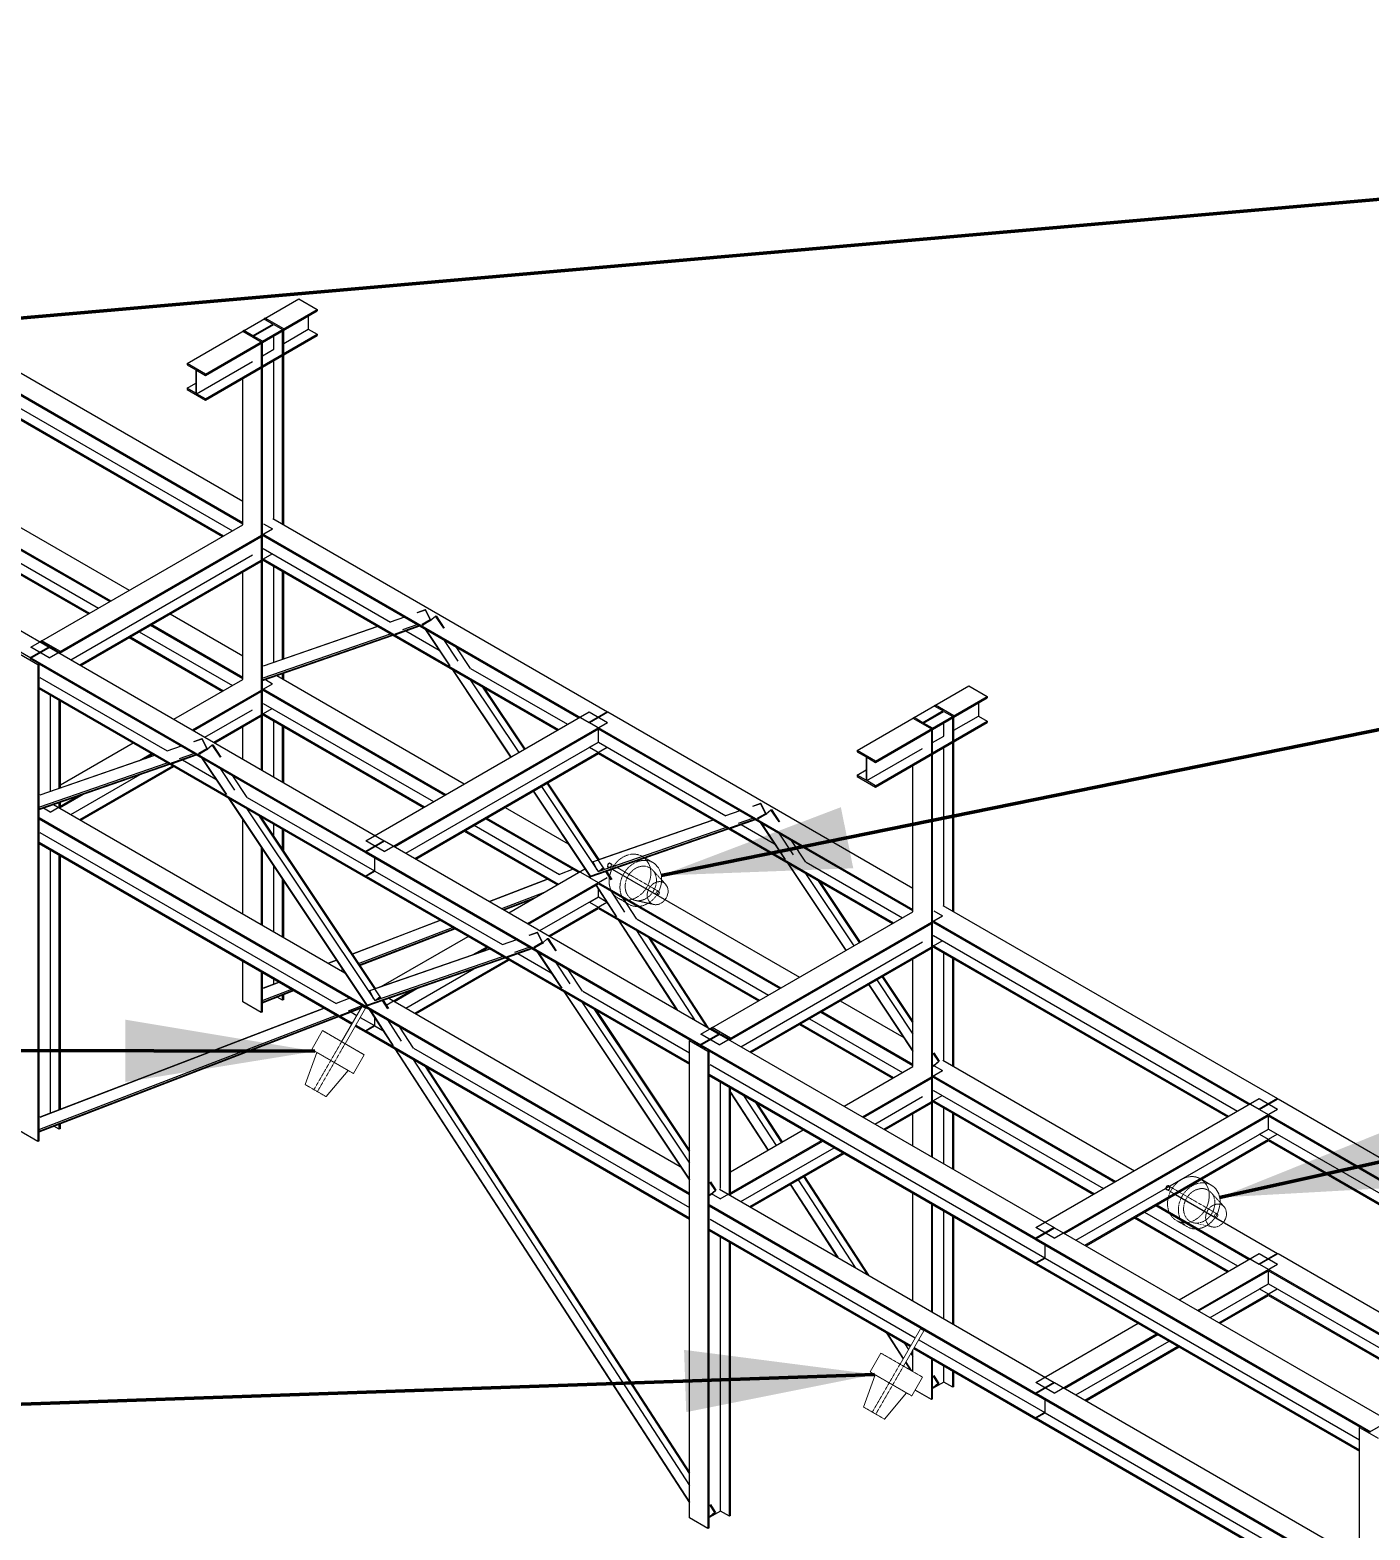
# Model space of a CAD drawing. Header units: inches. Extents: x 19 to 689223, y 34 to 210034.
# Drawn here: x 554672 to 575883, y 122651 to 146390 of the extents above; entities that cross this region are included whole.
import ezdxf

# ---------------------------------------------------------------- set-up
doc = ezdxf.new("R2010")
doc.units = ezdxf.units.IN
doc.header["$MEASUREMENT"] = 0
doc.linetypes.add('LIGHTINGLAYOUTPROGRESSUNIT-EMBED 2_DWG$0$HIDDEN2', pattern=[0.1875, 0.125, -0.0625])
doc.layers.add('_Auto', color=7, linetype='Continuous')
doc.layers.add('LIGHTINGLAYOUTPROGRESSUNIT-EMBED 2_DWG$0$DwgTemplate', color=7, linetype='Continuous')
doc.layers.add('Pipe Rack Lighting', color=1, linetype='Continuous', lineweight=5)
doc.styles.get("Standard").update_dxf_attribs({"font": 'arial.ttf'})
doc.dimstyles.new('ANSI_L', dxfattribs={"dimtxt": 0.18, "dimasz": 0.18, "dimexe": 0.18, "dimexo": 0.0625, "dimgap": 0.09, "dimtad": 0, "dimtih": 1, "dimtoh": 1, "dimdec": 4, "dimzin": 0, "dimdsep": 46, "dimtxsty": 'Standard', "dimcen": 0.09, "dimadec": 0, "dimazin": 0, "dimtfac": 1, "dimtdec": 4, "dimtofl": 0, "dimtmove": 0, "dimatfit": 3, "dimfxl": 1, "dimtolj": 1, "dimtzin": 0, "dimarcsym": 0})

msp = doc.modelspace()

# ---------------------------------------------------------------- linework, layer by layer
at = {"layer": 'LIGHTINGLAYOUTPROGRESSUNIT-EMBED 2_DWG$0$DwgTemplate', "color": 9, "linetype": 'Continuous'}
for p, q in [((557158.3905, 141112.2941), (558926.1575, 142132.9148)), ((557450.2488, 140943.7896), (559218.0158, 141964.4103)), ((558926.1575, 142132.9148), (559218.0158, 141964.4103)), ((559218.0158, 141964.4103), (559218.0158, 141943.6713)), ((557450.2488, 140923.0506), (559218.0158, 141943.6713)), ((558519.5525, 141736.0082), (558199.4064, 141551.1717)), ((558210.4072, 141544.8204), (558530.5533, 141729.6568)), ((558397.0842, 141827.4542), (558379.1237, 141817.0847)), ((558379.1237, 141817.0847), (558519.5525, 141736.0082)), ((558688.9426, 141658.9498), (558397.0842, 141827.4542)), ((558530.5533, 141729.6568), (558670.9821, 141648.5802)), ((559077.587, 141862.5947), (559077.587, 141655.075)), ((552921.2502, 141552.9864), (558041.0171, 138597.0876)), ((553213.1085, 141721.4908), (558041.0171, 138934.0965)), ((557450.2488, 140553.3777), (559218.0158, 141573.9984)), ((557450.2488, 140532.6387), (559218.0158, 141553.2594)), ((558058.9776, 141632.2483), (558041.0171, 141621.8788)), ((558041.0171, 141621.8788), (558332.8754, 141453.3743)), ((558199.4064, 141551.1717), (558058.9776, 141632.2483)), ((558350.8359, 141463.7438), (558210.4072, 141544.8204)), ((558530.5533, 141339.2449), (558530.5533, 141546.7647)), ((558670.9821, 141648.5802), (558688.9426, 141658.9498)), ((558670.9821, 138570.3861), (558670.9821, 141648.5802)), ((558688.9426, 138560.0166), (558688.9426, 141658.9498)), ((558688.9426, 141430.691), (559077.587, 141655.075)), ((559077.587, 141655.075), (559218.0158, 141573.9984)), ((559218.0158, 141573.9984), (559218.0158, 141553.2594)), ((553061.679, 141451.1708), (558041.0171, 138576.3486)), ((558332.8754, 141453.3743), (558350.8359, 141463.7438)), ((558332.8754, 141453.3743), (558332.8754, 134683.1092)), ((558350.8359, 134672.7396), (558350.8359, 141463.7438)), ((558350.8359, 141235.485), (558530.5533, 141339.2449)), ((552921.2502, 141162.5744), (557735.0149, 138383.3461)), ((553061.679, 141243.651), (557875.4436, 138464.4227)), ((553061.679, 141060.7588), (557717.0544, 138372.9766)), ((557450.2488, 140943.7896), (557158.3905, 141112.2941)), ((557158.3905, 141112.2941), (557158.3905, 141091.5551)), ((557158.3905, 141091.5551), (557298.8193, 141010.4785)), ((557309.8201, 140634.4542), (558192.4467, 141144.0389)), ((558530.5533, 138651.4627), (558530.5533, 141156.3527)), ((557158.3905, 140721.8821), (557298.8193, 140802.9587)), ((557298.8193, 141010.4785), (557298.8193, 140640.8056)), ((557309.8201, 141004.1272), (557450.2488, 140923.0506)), ((557309.8201, 140634.4542), (557309.8201, 141004.1272)), ((557450.2488, 140923.0506), (557450.2488, 140943.7896)), ((558041.0171, 138560.0166), (558041.0171, 140873.7189)), ((557158.3905, 140721.8821), (557158.3905, 140701.1431)), ((557298.8193, 140640.8056), (557158.3905, 140721.8821)), ((557158.3905, 140701.1431), (557450.2488, 140532.6387)), ((557450.2488, 140553.3777), (557309.8201, 140634.4542)), ((557450.2488, 140532.6387), (557450.2488, 140553.3777)), ((549677.5746, 139680.2494), (554975.3751, 136621.5629)), ((549385.7163, 139511.7449), (554683.5168, 136453.0584)), ((553213.1085, 139272.0011), (556243.6595, 137522.3117)), ((552921.2502, 139103.4966), (555951.8012, 137353.8072)), ((553061.679, 139001.681), (555933.8407, 137343.4377)), ((552921.2502, 138713.0847), (555613.6945, 137158.6013)), ((553061.679, 138794.1613), (555754.1233, 137239.6778)), ((558516.4094, 138659.6287), (563814.2099, 135600.9421)), ((553061.679, 138611.2691), (555595.734, 137148.2317)), ((554683.5168, 136621.5629), (558041.0171, 138560.0166)), ((554975.3751, 136453.0584), (558510.909, 138494.2998)), ((558350.8359, 138418.2136), (563522.3515, 135432.4377)), ((558370.4802, 138575.3764), (558510.909, 138494.2998)), ((555139.2648, 136526.9411), (558364.9798, 138389.3086)), ((558350.8359, 138173.6229), (558364.9798, 138181.7888)), ((558364.9798, 138389.3086), (563358.4619, 135506.3204)), ((558364.9798, 138181.7888), (560376.261, 137020.5751)), ((555318.9821, 136423.1813), (558192.4467, 138082.1768)), ((555459.4109, 136342.1047), (558505.4086, 138100.7123)), ((555477.3714, 136331.7352), (558364.9798, 137998.8967)), ((558350.8359, 138027.8017), (563038.3157, 135321.4839)), ((558364.9798, 137998.8967), (563020.3552, 135311.1144)), ((558041.0171, 136110.5268), (558041.0171, 137811.8567)), ((558530.5533, 136382.4735), (558530.5533, 137903.3028)), ((558670.9821, 136431.1195), (558670.9821, 137822.2262)), ((558688.9426, 136437.3412), (558688.9426, 137811.8567)), ((560804.3947, 137170.1553), (560933.8066, 137214.9849)), ((560933.8066, 137214.9849), (560926.7355, 137210.9024)), ((561015.9166, 137049.0632), (560933.8066, 137214.9849)), ((556599.7266, 136979.7273), (558041.0171, 136147.5978)), ((556891.585, 137148.2317), (558041.0171, 136484.6068)), ((560601.3003, 137098.1683), (560374.6903, 137019.6683)), ((560575.6067, 136903.6692), (560802.2167, 136982.1692)), ((560926.7355, 137210.9024), (560797.3236, 137166.0728)), ((560872.7285, 136977.6096), (560879.6305, 136980.0005)), ((561005.1419, 137052.4646), (560879.6305, 136980.0005)), ((560879.6305, 136980.0005), (560884.0477, 136971.0744)), ((560888.4594, 136974.9083), (561013.9709, 137047.3723)), ((560926.7355, 137210.9024), (561005.1419, 137052.4646)), ((560998.24, 137050.0737), (561005.1419, 137052.4646)), ((561013.9709, 137047.3723), (561092.2782, 137115.4229)), ((561013.9709, 137047.3723), (561020.8927, 137036.9951)), ((561092.2782, 137115.4229), (561099.3492, 137119.5054)), ((561222.0633, 136920.8492), (561092.2782, 137115.4229)), ((561099.3492, 137119.5054), (561229.1344, 136924.9317)), ((556243.6595, 136774.1518), (557717.0544, 135923.4869)), ((556261.62, 136784.5213), (557735.0149, 135933.8564)), ((556402.0488, 136865.5979), (557875.4436, 136014.933)), ((556581.7661, 136969.3578), (558041.0171, 136126.8588)), ((558350.8359, 136104.0004), (560410.9613, 136817.6487)), ((558350.8359, 136093.5441), (560422.2805, 136811.1136)), ((560178.667, 136951.7639), (558363.4092, 136322.9401)), ((558363.4092, 136137.3415), (560379.5834, 136835.7648)), ((558370.4802, 136327.0226), (560176.8993, 136952.7845)), ((560450.0952, 136831.2051), (560833.5946, 136964.0532)), ((560461.4144, 136824.67), (560844.9138, 136957.518)), ((560620.2671, 136879.6981), (561148.3756, 136574.7946)), ((560884.0477, 136971.0744), (560888.4594, 136974.9083)), ((560888.4594, 136974.9083), (560895.3813, 136964.531)), ((560923.2629, 136912.2832), (561307.5577, 136336.1489)), ((560934.5964, 136905.7398), (561318.8913, 136329.6055)), ((561217.3226, 136742.5077), (561444.4027, 136402.0696)), ((554505.4832, 136518.7751), (554797.3415, 136350.2707)), ((554984.0186, 136632.9045), (554663.8725, 136448.0681)), ((554674.8733, 136441.7167), (554995.0194, 136626.5532)), ((554975.3751, 136453.0584), (554683.5168, 136621.5629)), ((554683.5168, 136453.0584), (554975.3751, 136621.5629)), ((554975.3751, 136621.5629), (554683.5168, 136453.0584)), ((554861.5503, 136724.3506), (554843.5898, 136713.9811)), ((554843.5898, 136713.9811), (554984.0186, 136632.9045)), ((555153.4087, 136555.8461), (554861.5503, 136724.3506)), ((554975.3751, 136621.5629), (560278.6759, 133559.7007)), ((554995.0194, 136626.5532), (555135.4482, 136545.4766)), ((555135.4482, 136545.4766), (555153.4087, 136555.8461)), ((555135.4482, 136529.1446), (555135.4482, 136545.4766)), ((555153.4087, 136518.7751), (555153.4087, 136555.8461)), ((561645.5733, 136285.9237), (561418.4932, 136626.3618)), ((554815.302, 136360.6402), (554674.8733, 136441.7167)), ((554683.5168, 136453.0584), (559986.8176, 133391.1962)), ((554797.3415, 136350.2707), (554815.302, 136360.6402)), ((554797.3415, 136350.2707), (554797.3415, 128797.6773)), ((554815.302, 128808.0468), (554815.302, 136360.6402)), ((554815.302, 136356.2331), (559986.8176, 133370.4572)), ((561346.7728, 136277.3577), (562277.397, 134882.1673)), ((561358.1064, 136270.8142), (562282.4284, 134885.0722)), ((561647.144, 136286.8305), (563178.7445, 135402.5605)), ((554829.4459, 136140.5474), (556840.7271, 134979.3337)), ((556950.7663, 135481.0702), (558041.0171, 136110.5268)), ((557242.6246, 135312.5658), (558510.909, 136044.8101)), ((558398.1255, 136109.9257), (558510.909, 136044.8101)), ((558580.5369, 136173.1149), (561546.9603, 134460.4495)), ((558670.9821, 136120.8964), (558670.9821, 136204.446)), ((558688.9426, 136110.5268), (558688.9426, 136210.6677)), ((561640.8326, 136107.5822), (562407.9398, 134957.5362)), ((554815.302, 135986.5602), (559986.8176, 133000.7843)), ((554815.302, 135965.8212), (559986.8176, 132980.0453)), ((554995.0194, 134341.2321), (554995.0194, 135862.0613)), ((557260.5851, 135302.1963), (558364.9798, 135939.8188)), ((558350.8359, 135968.7238), (561255.102, 134291.945)), ((558364.9798, 135939.8188), (561237.1415, 134281.5755)), ((562497.246, 135009.0972), (561842.0032, 135991.4363)), ((561857.9314, 135982.2401), (562504.3171, 135013.1797)), ((567764.9922, 134988.5697), (569532.7592, 136009.1904)), ((568056.8505, 134820.0652), (569824.6175, 135840.686)), ((568056.8505, 134799.3262), (569824.6175, 135819.9469)), ((569532.7592, 136009.1904), (569824.6175, 135840.686)), ((569824.6175, 135840.686), (569824.6175, 135819.9469)), ((555135.4482, 134389.878), (555135.4482, 135780.9847)), ((555153.4087, 134396.0997), (555153.4087, 135770.6152)), ((557440.3025, 135198.4364), (558192.4467, 135632.687)), ((557580.7312, 135117.3598), (558505.4086, 135651.2225)), ((558350.8359, 135724.1331), (558364.9798, 135732.2991)), ((558350.8359, 135578.3119), (560916.9954, 134096.7391)), ((558364.9798, 135732.2991), (561057.4241, 134177.8157)), ((559986.8176, 133559.7007), (563522.3515, 135600.9421)), ((563522.3515, 135600.9421), (563814.2099, 135432.4377)), ((563814.2099, 135600.9421), (563522.3515, 135432.4377)), ((563527.8519, 135429.262), (563819.7103, 135597.7665)), ((563814.2099, 135594.5908), (563814.2099, 135600.9421)), ((563819.7103, 135597.7665), (568647.6188, 132810.3722)), ((569126.1542, 135612.2838), (568806.0081, 135427.4473)), ((568817.0089, 135421.096), (569137.155, 135605.9325)), ((569003.686, 135703.7299), (568985.7254, 135693.3604)), ((568985.7254, 135693.3604), (569126.1542, 135612.2838)), ((569295.5443, 135535.2254), (569003.686, 135703.7299)), ((569137.155, 135605.9325), (569277.5838, 135524.8559)), ((569684.1887, 135738.8704), (569684.1887, 135531.3506)), ((557598.6917, 135106.9903), (558364.9798, 135549.4069)), ((558041.0171, 134851.6136), (558041.0171, 135362.367)), ((558364.9798, 135549.4069), (560899.0349, 134086.3696)), ((558530.5533, 134568.9798), (558530.5533, 135453.813)), ((558670.9821, 134487.9032), (558670.9821, 135372.7365)), ((558688.9426, 134477.5337), (558688.9426, 135362.367)), ((560278.6759, 133391.1962), (563814.2099, 135432.4377)), ((560442.5656, 133465.0789), (563668.2807, 135327.4464)), ((563527.8519, 135429.262), (568647.6188, 132473.3632)), ((563668.2807, 135327.4464), (568647.6188, 132452.6242)), ((563668.2807, 135119.9267), (563668.2807, 135327.4464)), ((568056.8505, 134429.6533), (569824.6175, 135450.274)), ((568056.8505, 134408.9143), (569824.6175, 135429.535)), ((568665.5793, 135508.5239), (568647.6188, 135498.1544)), ((568647.6188, 135498.1544), (568939.4771, 135329.6499)), ((568806.0081, 135427.4473), (568665.5793, 135508.5239)), ((568957.4376, 135340.0194), (568817.0089, 135421.096)), ((568939.4771, 135329.6499), (568957.4376, 135340.0194)), ((568939.4771, 135329.6499), (568939.4771, 128559.3848)), ((568957.4376, 128549.0153), (568957.4376, 135340.0194)), ((569137.155, 135215.5206), (569137.155, 135423.0403)), ((569277.5838, 135524.8559), (569295.5443, 135535.2254)), ((569277.5838, 132446.6617), (569277.5838, 135524.8559)), ((569295.5443, 132436.2922), (569295.5443, 135535.2254)), ((569295.5443, 135306.9666), (569684.1887, 135531.3506)), ((569684.1887, 135531.3506), (569824.6175, 135450.274)), ((569824.6175, 135450.274), (569824.6175, 135429.535)), ((555153.4087, 134443.3653), (556302.8408, 135106.9903)), ((557391.2016, 135169.6609), (557261.7897, 135124.8313)), ((557268.8608, 135128.9138), (557398.2727, 135173.7434)), ((557398.2727, 135173.7434), (557391.2016, 135169.6609)), ((557391.2016, 135169.6609), (557469.608, 135011.2231)), ((557480.3827, 135007.8217), (557398.2727, 135173.7434)), ((557556.7443, 135074.1815), (557563.8153, 135078.2639)), ((557563.8153, 135078.2639), (557693.6005, 134883.6902)), ((560622.283, 133361.3191), (563668.2807, 135119.9267)), ((563527.8519, 135038.8501), (563668.2807, 135119.9267)), ((563668.2807, 135119.9267), (565685.0622, 133955.5373)), ((568957.4376, 135111.7607), (569137.155, 135215.5206)), ((556643.1331, 134910.5224), (554827.8753, 134281.6986)), ((554834.9463, 134285.7811), (556641.3654, 134911.543)), ((556408.0341, 134830.7147), (556594.6991, 134938.4858)), ((556497.8367, 134861.8232), (556612.6596, 134928.1163)), ((557065.7664, 135056.9269), (556839.1564, 134978.4269)), ((556914.5613, 134789.9637), (557298.0607, 134922.8118)), ((556925.8805, 134783.4285), (557309.3799, 134916.2766)), ((557040.0728, 134862.4278), (557266.6828, 134940.9278)), ((557337.1946, 134936.3682), (557344.0966, 134938.7591)), ((557469.608, 135011.2231), (557344.0966, 134938.7591)), ((557344.0966, 134938.7591), (557348.5138, 134929.833)), ((557348.5138, 134929.833), (557352.9255, 134933.6668)), ((557352.9255, 134933.6668), (557478.437, 135006.1309)), ((557352.9255, 134933.6668), (557359.8474, 134923.2896)), ((557387.729, 134871.0417), (557772.0238, 134294.9075)), ((557399.0625, 134864.4983), (557783.3574, 134288.364)), ((557462.7061, 135008.8322), (557469.608, 135011.2231)), ((557478.437, 135006.1309), (557556.7443, 135074.1815)), ((557478.437, 135006.1309), (557485.3588, 134995.7536)), ((557686.5294, 134879.6077), (557556.7443, 135074.1815)), ((560762.7118, 133280.2425), (563808.7094, 135038.8501)), ((560780.6723, 133269.873), (563668.2807, 134937.0345)), ((563527.8519, 135038.8501), (568341.6166, 132259.6218)), ((563668.2807, 134937.0345), (568323.6561, 132249.2523)), ((568056.8505, 134820.0652), (567764.9922, 134988.5697)), ((567764.9922, 134988.5697), (567764.9922, 134967.8307)), ((567764.9922, 134967.8307), (567905.421, 134886.7541)), ((567905.421, 134886.7541), (567905.421, 134517.0812)), ((567916.4218, 134510.7299), (568799.0484, 135020.3146)), ((567916.4218, 134510.7299), (567916.4218, 134880.4028)), ((567916.4218, 134880.4028), (568056.8505, 134799.3262)), ((569137.155, 132527.7383), (569137.155, 135032.6284)), ((554815.302, 134062.7589), (556875.4274, 134776.4073)), ((554815.302, 134052.3027), (556886.7466, 134769.8721)), ((554827.8753, 134096.1001), (556844.0495, 134794.5233)), ((555318.9821, 133973.6915), (556414.8987, 134606.4192)), ((555459.4109, 133892.6149), (556932.8058, 134743.2799)), ((555477.3714, 133882.2454), (556950.7663, 134732.9103)), ((557084.7332, 134838.4567), (557612.8417, 134533.5531)), ((557681.7887, 134701.2663), (557908.8688, 134360.8281)), ((567764.9922, 134598.1578), (567905.421, 134679.2344)), ((568056.8505, 134799.3262), (568056.8505, 134820.0652)), ((568647.6188, 132436.2922), (568647.6188, 134749.9945)), ((558110.0394, 134244.6822), (557882.9593, 134585.1204)), ((562768.2299, 134417.3899), (563666.7055, 133070.3967)), ((563749.429, 133131.8264), (562857.5361, 134468.9509)), ((562864.6072, 134473.0334), (563673.6953, 133260.0496)), ((567764.9922, 134598.1578), (567764.9922, 134577.4188)), ((567905.421, 134517.0812), (567764.9922, 134598.1578)), ((567764.9922, 134577.4188), (568056.8505, 134408.9143)), ((568056.8505, 134429.6533), (567916.4218, 134510.7299)), ((568056.8505, 134408.9143), (568056.8505, 134429.6533)), ((554992.0787, 134013.2125), (555426.5092, 134264.0311)), ((555045.003, 134131.8734), (559656.8029, 131469.2495)), ((555135.4482, 134079.6549), (555135.4482, 134163.2046)), ((555139.2648, 134077.4514), (555516.3118, 134295.1396)), ((555153.4087, 134069.2854), (555153.4087, 134169.4263)), ((557811.2389, 134236.1162), (560005.6647, 130946.2365)), ((557822.5725, 134229.5728), (560010.0763, 130950.0703)), ((558111.6101, 134245.589), (560127.2464, 133081.8609)), ((562637.6871, 134342.021), (563541.1986, 132987.4779)), ((562642.7184, 134344.9258), (563545.6103, 132991.3118)), ((566235.5368, 134145.8646), (566106.1249, 134101.0349)), ((566113.1959, 134105.1174), (566242.6079, 134149.947)), ((566242.6079, 134149.947), (566235.5368, 134145.8646)), ((566235.5368, 134145.8646), (566313.9432, 133987.4267)), ((566324.7178, 133984.0254), (566242.6079, 134149.947)), ((554815.302, 133927.4824), (559986.8176, 130941.7065)), ((554815.302, 133906.7434), (559986.8176, 130920.9675)), ((554992.0787, 134013.2125), (554883.4711, 134075.9171)), ((558041.0171, 132402.1239), (558041.0171, 133891.6332)), ((558105.2987, 134066.3407), (560131.1715, 131029.1552)), ((560213.8951, 131090.585), (558306.4693, 133950.1948)), ((558322.3975, 133940.9987), (560138.1614, 131218.8082)), ((558332.8754, 133934.9493), (558332.8754, 133925.2902)), ((558350.8359, 133898.3639), (558350.8359, 133924.5798)), ((561885.067, 133907.4956), (563358.4619, 133056.8307)), ((561903.0275, 133917.8651), (563522.3515, 132982.9479)), ((562194.8858, 134086.3696), (563192.3368, 133510.491)), ((565910.1016, 134033.1305), (565683.4916, 133954.6305)), ((565758.8965, 133766.1673), (566142.3958, 133899.0154)), ((565770.2157, 133759.6321), (566153.7151, 133892.4802)), ((565884.4079, 133838.6314), (566111.018, 133917.1314)), ((566181.5298, 133912.5718), (566188.4317, 133914.9627)), ((566313.9432, 133987.4267), (566188.4317, 133914.9627)), ((566188.4317, 133914.9627), (566192.849, 133906.0366)), ((566192.849, 133906.0366), (566197.2607, 133909.8704)), ((566197.2607, 133909.8704), (566322.7721, 133982.3345)), ((566197.2607, 133909.8704), (566204.1826, 133899.4932)), ((566307.0412, 133985.0358), (566313.9432, 133987.4267)), ((566322.7721, 133982.3345), (566401.0794, 134050.3851)), ((566322.7721, 133982.3345), (566329.694, 133971.9572)), ((566401.0794, 134050.3851), (566408.1505, 134054.4676)), ((566530.8646, 133855.8114), (566401.0794, 134050.3851)), ((566408.1505, 134054.4676), (566537.9357, 133859.8938)), ((554829.4459, 133691.0576), (559519.3707, 130983.3283)), ((558530.5533, 133628.9318), (558530.5533, 133820.8199)), ((558670.9821, 133418.4013), (558670.9821, 133739.7433)), ((558688.9426, 133391.4749), (558688.9426, 133729.3738)), ((561546.9603, 133712.2896), (563020.3552, 132861.6247)), ((561564.9209, 133722.6591), (563038.3157, 132871.9942)), ((561705.3496, 133803.7357), (563054.9046, 133024.5698)), ((563536.7813, 132996.404), (565719.7625, 133752.6109)), ((563541.1986, 132987.4779), (565731.0818, 133746.0757)), ((565487.4683, 133886.726), (563583.8864, 133227.3059)), ((563666.7055, 133070.3967), (565688.3847, 133770.7269)), ((563673.6953, 133260.0496), (565485.7005, 133887.7467)), ((565929.0683, 133814.6603), (566457.1768, 133509.7567)), ((566232.0641, 133847.2454), (566616.359, 133271.1111)), ((566243.3977, 133840.7019), (566627.6925, 133264.5676)), ((566526.1239, 133677.4699), (566753.204, 133337.0317)), ((554815.302, 133537.0705), (559774.8442, 130673.6774)), ((554815.302, 133516.3315), (559765.864, 130658.1232)), ((558332.8754, 133454.0796), (558332.8754, 132233.6194)), ((558350.8359, 132223.2499), (558350.8359, 133427.1532)), ((560278.6759, 133559.7007), (559986.8176, 133391.1962)), ((560278.6759, 133391.1962), (559986.8176, 133559.7007)), ((559992.318, 133388.0206), (560284.1764, 133556.525)), ((560284.1764, 133556.525), (565581.9768, 130497.8385)), ((566954.3746, 133220.8858), (566727.2945, 133561.324)), ((554995.0194, 129247.4794), (554995.0194, 133412.5716)), ((555135.4482, 129301.3905), (555135.4482, 133331.495)), ((555153.4087, 129308.2856), (555153.4087, 133321.1255)), ((559986.8176, 133391.1962), (559986.8176, 133370.4572)), ((559986.8176, 133370.4572), (559992.318, 133373.6329)), ((559992.318, 133367.2815), (559992.318, 133388.0206)), ((559992.318, 133388.0206), (565290.1185, 130329.334)), ((559992.318, 133367.2815), (565126.2288, 130403.2168)), ((560127.2464, 133289.3806), (560127.2464, 133081.8609)), ((560132.7468, 133078.6852), (560132.7468, 133286.205)), ((563581.8847, 133226.5753), (563566.4764, 133220.66)), ((563581.8847, 133226.5753), (563644.2527, 133104.0578)), ((563646.6769, 133100.4234), (563583.8864, 133227.3059)), ((566655.5741, 133212.3198), (567583.1397, 131821.7149)), ((566666.9077, 133205.7764), (567588.171, 131824.6198)), ((566955.9452, 133221.7926), (568482.0453, 132340.6983)), ((558530.5533, 132119.49), (558530.5533, 133157.7212)), ((558670.9821, 132038.4135), (558670.9821, 132947.1906)), ((560127.2464, 133081.8609), (559986.8176, 133000.7843)), ((559986.8176, 133000.7843), (559986.8176, 132980.0453)), ((559986.8176, 132980.0453), (559992.318, 132983.2209)), ((559992.318, 132997.6086), (560132.7468, 133078.6852)), ((559992.318, 132976.8696), (559992.318, 132997.6086)), ((559992.318, 132997.6086), (565112.0849, 130041.7098)), ((559992.318, 132976.8696), (565112.0849, 130020.9708)), ((560132.7468, 133078.6852), (562149.5283, 131914.2958)), ((561943.034, 132598.7831), (562863.5334, 132952.1658)), ((562864.9564, 132951.3442), (561944.457, 132597.9616)), ((562254.0671, 132419.2081), (563456.9936, 133113.718)), ((562545.9255, 132250.7036), (563807.1388, 132978.8654)), ((563271.1052, 133107.266), (563053.3339, 133023.6629)), ((563535.6982, 132990.6536), (563522.3515, 132982.9479)), ((563527.8519, 132979.7723), (563541.1986, 132987.4779)), ((563527.8519, 132979.7723), (566558.4029, 131230.0829)), ((563530.1465, 132993.8589), (563536.6746, 132996.3651)), ((563536.6746, 132996.3651), (563541.1986, 132987.4779)), ((563541.1986, 132987.4779), (563536.7813, 132996.404)), ((563545.6103, 132991.3118), (563541.1986, 132987.4779)), ((563541.1986, 132987.4779), (563545.7281, 132991.1326)), ((563545.7281, 132991.1326), (563552.2372, 132981.1048)), ((563749.429, 133131.8264), (563686.7178, 133077.3292)), ((563689.4192, 133078.2649), (563751.6393, 133128.4674)), ((563766.8214, 133105.0779), (563751.6393, 133128.4674)), ((563873.6838, 132940.4457), (563787.7232, 133072.8766)), ((563795.6596, 133075.6258), (563880.7549, 132944.5281)), ((563889.3382, 133108.077), (566850.2612, 131398.5873)), ((566949.6339, 133042.5443), (567713.6825, 131897.0838)), ((558688.9426, 132028.0439), (558688.9426, 132920.2643)), ((562140.6322, 132484.6998), (562817.7341, 132744.6413)), ((562563.886, 132240.3341), (563668.2807, 132877.9567)), ((563627.552, 132854.4419), (563946.5057, 132363.0618)), ((563632.5724, 132857.3405), (563957.5443, 132356.6887)), ((563668.2807, 132877.9567), (566540.4424, 131219.7134)), ((563668.2807, 132670.4369), (563668.2807, 132791.6953)), ((563865.7358, 132763.9559), (564083.0558, 132429.1528)), ((567802.9887, 131948.6448), (567150.8045, 132926.3985)), ((567166.7327, 132917.2023), (567810.0598, 131952.7273)), ((562165.8907, 132470.1167), (562692.2226, 132672.1773)), ((562176.9428, 132463.7358), (562637.3038, 132640.4698)), ((562743.6033, 132136.5742), (563668.2807, 132670.4369)), ((562884.0321, 132055.4976), (563802.0948, 132585.5413)), ((562901.9926, 132045.1281), (563668.2807, 132487.5447)), ((563527.8519, 132589.3603), (563668.2807, 132670.4369)), ((563527.8519, 132589.3603), (566220.2962, 131034.8769)), ((563668.2807, 132670.4369), (563794.1654, 132597.7574)), ((563668.2807, 132487.5447), (566202.3357, 131024.5074)), ((564278.991, 132316.0295), (564061.671, 132650.8327)), ((569123.0111, 132535.9043), (574420.8116, 129477.2178)), ((559773.2961, 131765.8138), (561164.717, 132299.9847)), ((561166.14, 132299.1632), (559774.0225, 131764.7248)), ((563984.0354, 132305.2437), (564902.6273, 130890.0611)), ((563995.074, 132298.8706), (564913.6659, 130883.688)), ((564280.5616, 132316.9364), (566360.725, 131115.9535)), ((565290.1185, 130497.8385), (568647.6188, 132436.2922)), ((565581.9768, 130329.334), (569117.5107, 132370.5755)), ((565745.8665, 130403.2168), (568971.5815, 132265.5842)), ((568957.4376, 132294.4892), (574128.9532, 129308.7133)), ((568971.5815, 132265.5842), (573965.0636, 129382.596)), ((568977.082, 132451.6521), (569117.5107, 132370.5755)), ((559874.1626, 131614.5948), (561362.3152, 132185.9014)), ((559887.0561, 131595.2649), (561387.5737, 132171.3184)), ((559892.6978, 131586.8068), (561398.6258, 132164.9374)), ((560230.0417, 131250.6364), (561606.1416, 132045.1281)), ((562374.5677, 131991.889), (562147.9577, 131913.389)), ((562700.0029, 132104.6231), (562570.591, 132059.7935)), ((562577.662, 132063.876), (562707.074, 132108.7056)), ((562707.074, 132108.7056), (562700.0029, 132104.6231)), ((562700.0029, 132104.6231), (562778.4093, 131946.1853)), ((562789.1839, 131942.7839), (562707.074, 132108.7056)), ((562787.2382, 131941.0931), (562865.5455, 132009.1436)), ((562865.5455, 132009.1436), (562872.6166, 132013.2261)), ((562995.3307, 131814.5699), (562865.5455, 132009.1436)), ((562872.6166, 132013.2261), (563002.4018, 131818.6524)), ((564271.0429, 132139.5398), (565189.6349, 130724.3572)), ((565385.5701, 130611.234), (564466.9781, 132026.4166)), ((564482.5257, 132017.4402), (565401.1176, 130602.2576)), ((568957.4376, 132049.8985), (568971.5815, 132058.0645)), ((568971.5815, 132058.0645), (573785.3462, 129278.8362)), ((561951.9344, 131845.4846), (560048.3525, 131186.0645)), ((560138.1614, 131218.8082), (561950.1666, 131846.5052)), ((561689.3333, 131756.1499), (561898, 131876.6236)), ((561779.1359, 131787.2584), (561915.9605, 131866.2541)), ((562223.3626, 131724.9258), (562606.8619, 131857.7739)), ((562234.6818, 131718.3907), (562618.1812, 131851.2388)), ((562348.874, 131797.3899), (562575.4841, 131875.8899)), ((562393.5344, 131773.4189), (562921.6429, 131468.5153)), ((562645.9959, 131871.3303), (562652.8978, 131873.7212)), ((562778.4093, 131946.1853), (562652.8978, 131873.7212)), ((562652.8978, 131873.7212), (562657.3151, 131864.7952)), ((562657.3151, 131864.7952), (562661.7268, 131868.629)), ((562661.7268, 131868.629), (562787.2382, 131941.0931)), ((562661.7268, 131868.629), (562668.6487, 131858.2517)), ((562696.5302, 131806.0039), (563080.8251, 131229.8696)), ((562707.8638, 131799.4605), (563092.1586, 131223.3262)), ((562771.5073, 131943.7944), (562778.4093, 131946.1853)), ((562787.2382, 131941.0931), (562794.1601, 131930.7158)), ((565925.5839, 130299.4569), (568799.0484, 131958.4524)), ((566066.0126, 130218.3803), (569112.0103, 131976.9879)), ((566083.9731, 130208.0108), (568971.5815, 131875.1723)), ((568957.4376, 131904.0773), (573644.9174, 129197.7596)), ((568971.5815, 131875.1723), (573626.9569, 129187.3901)), ((569137.155, 130078.2486), (569137.155, 131779.5784)), ((558041.0171, 131007.4232), (558041.0171, 131653.964)), ((559394.8094, 131620.5115), (559523.0649, 131669.7493)), ((559523.7913, 131668.6603), (559396.2324, 131619.69)), ((559592.4076, 131506.4282), (559623.9315, 131518.5303)), ((560001.2474, 130955.1626), (562184.2286, 131711.3694)), ((560005.6647, 130946.2365), (562195.5479, 131704.8343)), ((560131.1715, 131029.1552), (562152.8508, 131729.4855)), ((560622.283, 130911.8293), (561696.1979, 131531.8544)), ((560762.7118, 130830.7528), (562236.1066, 131681.4177)), ((560780.6723, 130820.3832), (562254.0671, 131671.0482)), ((562990.59, 131636.2284), (563217.6701, 131295.7903)), ((563418.8407, 131179.6444), (563191.7606, 131520.0825)), ((568647.6188, 129986.8025), (568647.6188, 131688.1323)), ((569277.5838, 129997.172), (569277.5838, 131698.5018)), ((569295.5443, 129986.8025), (569295.5443, 131688.1323)), ((558332.8754, 131485.4595), (558332.8754, 130838.9187)), ((558350.8359, 130849.2882), (558350.8359, 131475.09)), ((558617.9154, 131320.8916), (558363.4092, 131223.1858)), ((558370.4802, 131227.2683), (558616.4924, 131321.7132)), ((558530.5533, 131288.7209), (558530.5533, 131371.3301)), ((559617.6661, 131491.8452), (559636.825, 131499.2003)), ((559628.7182, 131485.4642), (559642.4667, 131490.7423)), ((567943.4298, 131281.5686), (568647.6188, 130225.8494)), ((567948.4611, 131284.4734), (568647.6188, 130236.2973)), ((568073.9725, 131356.9375), (568647.6188, 130496.9279)), ((568647.6188, 130682.3767), (568163.2788, 131408.4985)), ((568170.3498, 131412.581), (568647.6188, 130697.0601)), ((558350.8359, 131005.505), (558839.3491, 131193.0468)), ((558350.8359, 130994.8811), (558850.4012, 131186.6658)), ((558363.4092, 131034.6117), (558814.0906, 131207.6298)), ((558670.9821, 131034.1247), (558583.9483, 131084.3737)), ((558670.9821, 131034.1247), (558670.9821, 131117.7862)), ((558688.9426, 131044.4942), (558670.9821, 131034.1247)), ((558688.9426, 131044.4942), (558688.9426, 131124.6813)), ((559735.5713, 131066.0246), (559517.8, 130982.4215)), ((560046.3508, 131185.3338), (560030.9425, 131179.4185)), ((560046.3508, 131185.3338), (560108.7188, 131062.8164)), ((560111.143, 131059.182), (560048.3525, 131186.0645)), ((560213.8951, 131090.585), (560151.1839, 131036.0877)), ((560153.8852, 131037.0235), (560216.1054, 131087.226)), ((560231.2875, 131063.8364), (560216.1054, 131087.226)), ((560308.9408, 130959.1799), (560707.8084, 131189.4662)), ((560353.8043, 131066.8356), (564965.6042, 128404.2117)), ((560442.5656, 131015.5892), (560797.611, 131220.5748)), ((563120.0402, 131171.0784), (565112.0849, 128184.608)), ((563131.3738, 131164.5349), (565112.0849, 128195.0558)), ((563420.4113, 131180.5512), (565112.0849, 130203.863)), ((559329.4225, 130910.1028), (554827.8753, 129181.9444)), ((554834.9463, 129186.0269), (559327.9995, 130910.9243)), ((558332.8754, 130838.9187), (558041.0171, 131007.4232)), ((558350.8359, 130849.2882), (558332.8754, 130838.9187)), ((559588.4638, 130796.6956), (559919.1684, 130923.6542)), ((559599.5159, 130790.3147), (559911.288, 130910.005)), ((559713.9752, 130869.1597), (559931.7465, 130952.7628)), ((559752.1726, 130848.9201), (559845.0586, 130795.2923)), ((559941.5245, 130932.2368), (559957.005, 130938.1798)), ((559952.5767, 130925.8558), (559968.0571, 130931.7988)), ((560000.1643, 130949.4122), (559986.8176, 130941.7065)), ((559986.8176, 130941.7065), (559986.8176, 130920.9675)), ((559986.8176, 130920.9675), (559992.318, 130924.1431)), ((559992.318, 130938.5308), (560005.6647, 130946.2365)), ((559992.318, 130938.5308), (565112.0849, 127982.632)), ((559992.318, 130917.7918), (559992.318, 130938.5308)), ((559992.318, 130917.7918), (565112.0849, 127961.893)), ((559994.6125, 130952.6174), (560001.1407, 130955.1236)), ((560000.1643, 130944.1249), (560005.6647, 130946.2365)), ((560001.1407, 130955.1236), (560005.6647, 130946.2365)), ((560005.6647, 130946.2365), (560001.2474, 130955.1626)), ((560010.0763, 130950.0703), (560005.6647, 130946.2365)), ((560005.6647, 130946.2365), (560010.1942, 130949.8912)), ((560010.1942, 130949.8912), (560016.7033, 130939.8634)), ((560043.1943, 130888.4184), (560410.9718, 130321.8204)), ((560054.2329, 130882.0452), (560422.0104, 130315.4472)), ((560338.1499, 130899.2042), (560252.1893, 131031.6351)), ((560260.1257, 131034.3844), (560345.221, 130903.2867)), ((563414.1, 131001.3029), (565112.0849, 128455.6865)), ((565112.0849, 128641.1352), (563615.2706, 130885.157)), ((563631.1988, 130875.9608), (565112.0849, 128655.8186)), ((567188.3678, 130845.6334), (568647.6188, 130003.1345)), ((567206.3284, 130856.0029), (568647.6188, 130023.8735)), ((567498.1867, 131024.5074), (568501.1381, 130445.4531)), ((554815.302, 128964.2636), (559550.8562, 130782.258)), ((554815.302, 128953.6397), (559561.9083, 130775.877)), ((554827.8753, 128993.3703), (559525.5977, 130796.841)), ((559820.8566, 130626.3732), (559986.8176, 130530.5555)), ((559829.8368, 130641.9274), (559986.8176, 130551.2946)), ((559900.0512, 130763.5423), (560127.2464, 130632.3711)), ((560127.2464, 130632.3711), (559986.8176, 130551.2946)), ((559992.318, 130548.1189), (560132.7468, 130629.1955)), ((560127.2464, 130758.9277), (560127.2464, 130632.3711)), ((560132.7468, 130629.1955), (560132.7468, 130750.4538)), ((560132.7468, 130629.1955), (560258.6315, 130556.5159)), ((560330.2019, 130722.7145), (560547.5219, 130387.9113)), ((560743.4571, 130274.7881), (560526.1371, 130609.5912)), ((565468.1521, 130600.6263), (565450.1915, 130590.2567)), ((565450.1915, 130590.2567), (565590.6203, 130509.1802)), ((565760.0104, 130432.1218), (565468.1521, 130600.6263)), ((566850.2612, 130650.4274), (568323.6561, 129799.7625)), ((566868.2217, 130660.7969), (568341.6166, 129810.132)), ((567008.6505, 130741.8735), (568482.0453, 129891.2086)), ((559986.8176, 130551.2946), (559986.8176, 130530.5555)), ((559986.8176, 130530.5555), (559992.318, 130533.7312)), ((559992.318, 130527.3799), (559992.318, 130548.1189)), ((559992.318, 130548.1189), (565112.0849, 127592.2201)), ((559992.318, 130527.3799), (565112.0849, 127571.4811)), ((565130.0454, 130405.4203), (565112.0849, 130395.0508)), ((565112.0849, 122842.4574), (565112.0849, 130395.0508)), ((565112.0849, 130395.0508), (565403.9432, 130226.5463)), ((565270.4742, 130324.3437), (565130.0454, 130405.4203)), ((565590.6203, 130509.1802), (565270.4742, 130324.3437)), ((565281.475, 130317.9924), (565601.6211, 130502.8288)), ((565290.1185, 130329.334), (565581.9768, 130497.8385)), ((565581.9768, 130329.334), (565290.1185, 130497.8385)), ((565581.9768, 130497.8385), (565290.1185, 130329.334)), ((565581.9768, 130497.8385), (570885.2777, 127435.9763)), ((565601.6211, 130502.8288), (565742.0499, 130421.7523)), ((565742.0499, 130421.7523), (565760.0104, 130432.1218)), ((565742.0499, 130405.4203), (565742.0499, 130421.7523)), ((565760.0104, 130395.0508), (565760.0104, 130432.1218)), ((560448.5015, 130264.0023), (565112.0849, 123079.2867)), ((560459.5401, 130257.6291), (565112.0849, 123089.9196)), ((560735.509, 130098.2983), (565112.0849, 123355.7466)), ((560745.0277, 130275.6949), (565112.0849, 127754.3733)), ((565421.9037, 130236.9158), (565281.475, 130317.9924)), ((565290.1185, 130329.334), (570593.4193, 127267.4719)), ((565403.9432, 130226.5463), (565421.9037, 130236.9158)), ((565403.9432, 130226.5463), (565403.9432, 122673.9529)), ((565421.9037, 122684.3224), (565421.9037, 130236.9158)), ((565421.9037, 130232.5088), (570593.4193, 127246.7328)), ((569058.2303, 130066.7886), (568970.0109, 130199.0469)), ((568977.082, 130203.1294), (569065.3013, 130070.8711)), ((565112.0849, 123544.4811), (560931.4442, 129985.1751)), ((560946.9918, 129976.1987), (565112.0849, 123559.4572)), ((565421.9037, 129862.8359), (570593.4193, 126877.0599)), ((565436.0476, 130016.823), (570733.8481, 126958.1365)), ((567557.368, 129357.3459), (568647.6188, 129986.8025)), ((567849.2263, 129188.8414), (569117.5107, 129921.0857)), ((568957.4376, 129984.4694), (568982.5824, 129998.9867)), ((568979.923, 129998.738), (568957.4376, 129985.7561)), ((568970.0109, 130013.5982), (568979.923, 129998.738)), ((569058.2303, 130066.7886), (568979.923, 129998.738)), ((568982.5824, 129998.9867), (569065.3013, 130070.8711)), ((568982.5824, 129998.9867), (569117.5107, 129921.0857)), ((569065.3013, 130070.8711), (569058.2303, 130066.7886)), ((569123.0111, 130086.4146), (572153.5621, 128336.7252)), ((565421.9037, 129842.0968), (570593.4193, 126856.3209)), ((565601.6211, 128053.3391), (565601.6211, 129738.337)), ((565742.0499, 127955.9305), (565742.0499, 129657.2604)), ((565760.0104, 127945.561), (565760.0104, 129646.8909)), ((567867.1868, 129178.4719), (568971.5815, 129816.0945)), ((568957.4376, 129844.9995), (571861.7037, 128168.2207)), ((568971.5815, 129816.0945), (571843.7432, 128157.8512)), ((565760.0104, 129579.8099), (566355.005, 128663.1613)), ((565760.0104, 129569.177), (566349.9846, 128660.2628)), ((565966.3391, 129527.767), (566480.5165, 128735.6254)), ((566569.6283, 128787.0741), (566162.2743, 129414.6437)), ((566177.8218, 129405.6673), (566576.6994, 128791.1566)), ((568046.9042, 129074.712), (568799.0484, 129508.9627)), ((568187.333, 128993.6354), (569112.0103, 129527.4982)), ((568205.2935, 128983.2659), (568971.5815, 129425.6826)), ((568957.4376, 129600.4088), (568971.5815, 129608.5747)), ((568957.4376, 129454.5876), (571523.5971, 127973.0147)), ((568971.5815, 129608.5747), (571664.0258, 128054.0913)), ((568971.5815, 129425.6826), (571505.6366, 127962.6452)), ((570593.4193, 127435.9763), (574128.9532, 129477.2178)), ((574128.9532, 129477.2178), (574420.8116, 129308.7133)), ((574420.8116, 129477.2178), (574128.9532, 129308.7133)), ((574134.4536, 129305.5377), (574426.312, 129474.0421)), ((574420.8116, 129470.8665), (574420.8116, 129477.2178)), ((574426.312, 129474.0421), (579254.2205, 126686.6478)), ((568647.6188, 128727.8893), (568647.6188, 129238.6426)), ((569137.155, 128445.2554), (569137.155, 129330.0887)), ((569277.5838, 128364.1788), (569277.5838, 129249.0121)), ((569295.5443, 128353.8093), (569295.5443, 129238.6426)), ((570885.2777, 127267.4719), (574420.8116, 129308.7133)), ((571049.1673, 127341.3546), (574274.8824, 129203.7221)), ((574134.4536, 129305.5377), (579254.2205, 126349.6389)), ((574274.8824, 129203.7221), (579254.2205, 126328.8999)), ((574274.8824, 128996.2023), (574274.8824, 129203.7221)), ((554797.3415, 128797.6773), (554505.4832, 128966.1818)), ((555135.4482, 128992.8832), (555048.4143, 129043.1322)), ((555135.4482, 128992.8832), (555135.4482, 129076.5448)), ((555153.4087, 129003.2528), (555135.4482, 128992.8832)), ((555153.4087, 129003.2528), (555153.4087, 129083.4399)), ((565760.0104, 128319.641), (566909.4425, 128983.2659)), ((571228.8847, 127237.5947), (574274.8824, 128996.2023)), ((571369.3135, 127156.5181), (574415.3112, 128915.1257)), ((574134.4536, 128915.1257), (574274.8824, 128996.2023)), ((574134.4536, 128915.1257), (578948.2183, 126135.8974)), ((574274.8824, 128996.2023), (579088.647, 126216.974)), ((554815.302, 128808.0468), (554797.3415, 128797.6773)), ((565598.6804, 127889.4881), (567201.3008, 128814.7615)), ((565745.8665, 127953.727), (567219.2613, 128804.392)), ((565925.5839, 127849.9672), (567398.9787, 128700.6321)), ((571387.274, 127146.1486), (574274.8824, 128813.3101)), ((574274.8824, 128813.3101), (578930.2578, 126125.5279)), ((566066.0126, 127768.8906), (567539.4075, 128619.5555)), ((566083.9731, 127758.5211), (567557.368, 128609.186)), ((567928.5143, 126693.5747), (566922.8755, 128242.8616)), ((566929.9466, 128246.9441), (567944.0619, 126684.5983)), ((565421.9037, 127943.2279), (565447.0485, 127957.7452)), ((565444.3891, 127957.4966), (565421.9037, 127944.5147)), ((565522.6964, 128025.5471), (565434.477, 128157.8055)), ((565434.477, 127972.3567), (565444.3891, 127957.4966)), ((565441.548, 128161.888), (565529.7674, 128029.6296)), ((565522.6964, 128025.5471), (565444.3891, 127957.4966)), ((565447.0485, 127957.7452), (565529.7674, 128029.6296)), ((565598.6804, 127889.4881), (565460.3837, 127969.3338)), ((565529.7674, 128029.6296), (565522.6964, 128025.5471)), ((565587.4772, 128045.1731), (570885.2777, 124986.4866)), ((566703.2318, 128116.0503), (567445.5716, 126972.4018)), ((566708.2522, 128118.9488), (567456.6102, 126966.0287)), ((566833.7637, 128191.4128), (567732.5791, 126806.6979)), ((568647.6188, 126278.3995), (568647.6188, 127979.7294)), ((572801.4875, 127962.6452), (574420.8116, 127027.7281)), ((565421.9037, 127803.758), (570593.4193, 124817.9821)), ((565421.9037, 127783.019), (570593.4193, 124797.2431)), ((568939.4771, 127811.2249), (568939.4771, 126109.8951)), ((568957.4376, 126099.5256), (568957.4376, 127800.8554)), ((572491.6687, 127783.7712), (573965.0636, 126933.1063)), ((572509.6292, 127794.1407), (574128.9532, 126859.2236)), ((565436.0476, 127567.3333), (568683.8934, 125692.1887)), ((569137.155, 125995.7657), (569137.155, 127697.0955)), ((569277.5838, 125914.6891), (569277.5838, 127616.0189)), ((569295.5443, 125904.3196), (569295.5443, 127605.6494)), ((572153.5621, 127588.5653), (573626.9569, 126737.9003)), ((572171.5226, 127598.9348), (573644.9174, 126748.2698)), ((572311.9513, 127680.0114), (573785.3462, 126829.3464)), ((565421.9037, 127413.3461), (568613.679, 125570.5738)), ((565421.9037, 127392.6071), (568604.6987, 125555.0196)), ((565601.6211, 122950.2355), (565601.6211, 127288.8472)), ((570885.2777, 127435.9763), (570593.4193, 127267.4719)), ((570885.2777, 127267.4719), (570593.4193, 127435.9763)), ((570593.4193, 127267.4719), (570593.4193, 127246.7328)), ((570593.4193, 127246.7328), (570598.9197, 127249.9085)), ((570598.9197, 127264.2962), (570890.7781, 127432.8007)), ((570598.9197, 127243.5572), (570598.9197, 127264.2962)), ((570598.9197, 127264.2962), (575896.7202, 124205.6097)), ((570598.9197, 127243.5572), (575732.8305, 124279.4924)), ((570890.7781, 127432.8007), (576188.5785, 124374.1142)), ((565742.0499, 122869.1589), (565742.0499, 127207.7707)), ((565760.0104, 122879.5284), (565760.0104, 127197.4011)), ((570733.8481, 127165.6563), (570733.8481, 126958.1365)), ((570739.3485, 126954.9609), (570739.3485, 127162.4806)), ((572860.6688, 126295.4837), (574128.9532, 127027.7281)), ((574420.8116, 127027.7281), (574128.9532, 126859.2236)), ((574128.9532, 127027.7281), (574420.8116, 126859.2236)), ((574134.4536, 126856.0479), (574426.312, 127024.5524)), ((574420.8116, 127021.3767), (574420.8116, 127027.7281)), ((574426.312, 127024.5524), (577456.8629, 125274.863)), ((570733.8481, 126958.1365), (570593.4193, 126877.0599)), ((570593.4193, 126877.0599), (570593.4193, 126856.3209)), ((570593.4193, 126856.3209), (570598.9197, 126859.4966)), ((570598.9197, 126873.8843), (570739.3485, 126954.9609)), ((570598.9197, 126853.1453), (570598.9197, 126873.8843)), ((570598.9197, 126873.8843), (575718.6866, 123917.9855)), ((570598.9197, 126853.1453), (575718.6866, 123897.2465)), ((570739.3485, 126954.9609), (575718.6866, 124080.1387)), ((573152.5272, 126126.9792), (574420.8116, 126859.2236)), ((574134.4536, 126856.0479), (577165.0046, 125106.3585)), ((573170.4877, 126116.6097), (574274.8824, 126754.2323)), ((573350.2051, 126012.8498), (574274.8824, 126546.7126)), ((574134.4536, 126465.636), (574274.8824, 126546.7126)), ((574274.8824, 126754.2323), (577147.0441, 125095.989)), ((574274.8824, 126546.7126), (574274.8824, 126754.2323)), ((574274.8824, 126546.7126), (576967.3267, 124992.2291)), ((573490.6338, 125931.7733), (574415.3112, 126465.636)), ((573508.5943, 125921.4038), (574274.8824, 126363.8204)), ((574134.4536, 126465.636), (576826.898, 124911.1525)), ((574274.8824, 126363.8204), (576808.9374, 124900.783)), ((570593.4193, 124986.4866), (572212.7434, 125921.4038)), ((568222.2757, 125775.8116), (568492.139, 125360.0603)), ((568233.3143, 125769.4384), (568495.388, 125365.6878)), ((568509.2833, 125610.1077), (568576.6148, 125506.3768)), ((568738.886, 125660.4387), (570733.8481, 124508.6468)), ((570885.2777, 124817.9821), (572504.6017, 125752.8993)), ((571049.1673, 124891.8649), (572522.5622, 125742.5298)), ((571228.8847, 124788.105), (572702.2796, 125638.7699)), ((568615.4213, 125446.5915), (568647.6188, 125396.988)), ((568647.6188, 125157.8714), (568647.6188, 125502.3593)), ((568659.6913, 125523.2696), (570593.4193, 124406.8312)), ((568668.6716, 125538.8238), (570593.4193, 124427.5702)), ((568939.4771, 125361.7352), (568939.4771, 124715.1944)), ((568957.4376, 124725.5639), (568957.4376, 125351.3657)), ((571369.3135, 124707.0284), (572842.7083, 125557.6933)), ((571387.274, 124696.6589), (572860.6688, 125547.3238)), ((568530.9454, 125300.2751), (568608.8508, 125180.2541)), ((568534.1945, 125305.9026), (568619.8894, 125173.8809)), ((569137.155, 124991.4769), (569137.155, 125247.6058)), ((569277.5838, 124910.4003), (569277.5838, 125166.5292)), ((569295.5443, 124920.7699), (569295.5443, 125156.1597)), ((569137.155, 124991.4769), (568957.4376, 124887.717)), ((569049.4397, 124966.6773), (568970.0109, 125089.0453)), ((569049.4397, 124966.6773), (568970.0109, 124902.5899)), ((568977.082, 125093.1278), (569056.5108, 124970.7598)), ((568977.082, 124906.6724), (569056.5108, 124970.7598)), ((569056.5108, 124970.7598), (569049.4397, 124966.6773)), ((569277.5838, 124910.4003), (569137.155, 124991.4769)), ((569295.5443, 124920.7699), (569277.5838, 124910.4003)), ((570885.2777, 124817.9821), (570593.4193, 124986.4866)), ((570885.2777, 124986.4866), (570593.4193, 124817.9821)), ((570598.9197, 124814.8065), (570890.7781, 124983.3109)), ((570890.7781, 124983.3109), (575718.6866, 122195.9166)), ((568939.4771, 124715.1944), (568682.1904, 124863.739)), ((568957.4376, 124725.5639), (568939.4771, 124715.1944)), ((570593.4193, 124817.9821), (570593.4193, 124797.2431)), ((570593.4193, 124797.2431), (570598.9197, 124800.4188)), ((570598.9197, 124814.8065), (575718.6866, 121858.9077)), ((570598.9197, 124794.0674), (570598.9197, 124814.8065)), ((570598.9197, 124794.0674), (575718.6866, 121838.1687)), ((570733.8481, 124716.1665), (570733.8481, 124508.6468)), ((570739.3485, 124505.4711), (570739.3485, 124712.9909)), ((570733.8481, 124508.6468), (570593.4193, 124427.5702)), ((570593.4193, 124427.5702), (570593.4193, 124406.8312)), ((570593.4193, 124406.8312), (570598.9197, 124410.0068)), ((570598.9197, 124424.3945), (570739.3485, 124505.4711)), ((570598.9197, 124403.6555), (570598.9197, 124424.3945)), ((570598.9197, 124424.3945), (575718.6866, 121468.4958)), ((570598.9197, 124403.6555), (575718.6866, 121447.7567)), ((570739.3485, 124505.4711), (575718.6866, 121630.6489)), ((575736.6471, 124281.6959), (575718.6866, 124271.3264)), ((575718.6866, 116718.7331), (575718.6866, 124271.3264)), ((575718.6866, 124271.3264), (576010.5449, 124102.8219)), ((575877.0759, 124200.6194), (575736.6471, 124281.6959)), ((576197.222, 124385.4558), (575877.0759, 124200.6194)), ((565513.9058, 122925.4359), (565434.477, 123047.8039)), ((565441.548, 123051.8864), (565520.9769, 122929.5183)), ((565403.9432, 122673.9529), (565112.0849, 122842.4574)), ((565601.6211, 122950.2355), (565421.9037, 122846.4756)), ((565513.9058, 122925.4359), (565434.477, 122861.3484)), ((565441.548, 122865.4309), (565520.9769, 122929.5183)), ((565520.9769, 122929.5183), (565513.9058, 122925.4359)), ((565742.0499, 122869.1589), (565601.6211, 122950.2355)), ((565760.0104, 122879.5284), (565742.0499, 122869.1589)), ((565421.9037, 122684.3224), (565403.9432, 122673.9529))]:
    msp.add_line(p, q, dxfattribs=at)
at = {"layer": 'Pipe Rack Lighting', "linetype": 'LIGHTINGLAYOUTPROGRESSUNIT-EMBED 2_DWG$0$HIDDEN2'}
for p, q in [((563967.5851, 133135.1826), (563860.9324, 133196.7585)), ((564404.1476, 133286.4123), (564359.4074, 133312.243)), ((564153.0324, 132954.791), (563829.1824, 133141.7659)), ((564591.1824, 132701.825), (564153.0324, 132954.791)), ((564622.9324, 132756.8176), (564184.7824, 133009.7837)), ((564670.2279, 132938.6237), (564529.6282, 133093.2859)), ((564149.8574, 132553.345), (563978.4074, 132652.3317)), ((564457.3815, 132569.9629), (564253.1402, 132614.3947)), ((564548.9126, 132550.0507), (564457.3815, 132569.9629)), ((559927.9068, 130940.099), (559921.5997, 130943.7404)), ((559927.9068, 130940.099), (559921.5997, 130943.7404)), ((559990.3405, 130904.0529), (559927.9068, 130940.099)), ((559990.3405, 130904.0529), (559927.9068, 130940.099)), ((559928.4738, 130939.7716), (559983.4664, 130908.0216)), ((559166.4738, 129619.9489), (559604.6238, 130378.847)), ((559221.4664, 129588.1989), (559659.6164, 130347.097)), ((559302.1644, 130553.472), (559362.7124, 130518.5146)), ((559362.7124, 130518.5146), (559962.0758, 130172.472)), ((559130.7144, 130256.5119), (559191.2624, 130221.5545)), ((559191.2624, 130221.5545), (559790.6258, 129875.5119)), ((559213.2033, 130208.8869), (559708.1368, 129923.1369)), ((559028.9923, 129699.3239), (559059.2662, 129681.8452)), ((559059.2662, 129681.8452), (559358.9479, 129508.8239)), ((559166.4738, 129619.9489), (559221.4664, 129588.1989)), ((573213.3351, 128200.4255), (573198.2421, 128209.1394)), ((572991.8671, 127851.6874), (572668.0171, 128038.6623)), ((572864.0851, 127998.7859), (572699.7671, 128093.6549)), ((573509.0627, 127835.52), (573368.4629, 127990.1823)), ((573430.0171, 127598.7214), (572991.8671, 127851.6874)), ((573461.7671, 127653.714), (573023.6171, 127906.68)), ((572988.6921, 127450.2413), (572817.2421, 127549.228)), ((573296.2163, 127466.8593), (573091.9749, 127511.2911)), ((573387.7473, 127446.9471), (573296.2163, 127466.8593)), ((568766.7416, 125836.9954), (568760.4345, 125840.6368)), ((568766.7416, 125836.9954), (568760.4345, 125840.6368)), ((568829.1752, 125800.9493), (568766.7416, 125836.9954)), ((568829.1752, 125800.9493), (568766.7416, 125836.9954)), ((568767.3085, 125836.668), (568822.3012, 125804.918)), ((568140.9992, 125450.3684), (568201.5472, 125415.411)), ((568201.5472, 125415.411), (568800.9105, 125069.3684)), ((567969.5492, 125153.4082), (568030.0972, 125118.4508)), ((568005.3085, 124516.8453), (568443.4585, 125275.7434)), ((568030.0972, 125118.4508), (568629.4605, 124772.4082)), ((568060.3012, 124485.0953), (568498.4512, 125243.9934)), ((568052.0381, 125105.7832), (568546.9716, 124820.0332)), ((567867.827, 124596.2203), (567898.101, 124578.7416)), ((567898.101, 124578.7416), (568197.7827, 124405.7203)), ((568005.3085, 124516.8453), (568060.3012, 124485.0953))]:
    msp.add_line(p, q, dxfattribs=at)
at = {"layer": 'Pipe Rack Lighting', "linetype": 'Continuous'}
for p, q in [((564530.8574, 133213.2563), (564404.1476, 133286.4123)), ((564184.7824, 133009.7837), (563967.5851, 133135.1826)), ((564733.2379, 132869.3115), (564670.2279, 132938.6237)), ((559604.6238, 130378.847), (559928.4738, 130939.7716)), ((559659.6164, 130347.097), (559983.4664, 130908.0216)), ((559921.5997, 130943.7404), (559990.3405, 130904.0529)), ((559921.5997, 130943.7404), (559990.3405, 130904.0529)), ((559130.7144, 130256.5119), (559302.1644, 130553.472)), ((559962.0758, 130172.472), (559302.1644, 130553.472)), ((559028.9923, 129699.3239), (559213.2033, 130208.8869)), ((559790.6258, 129875.5119), (559130.7144, 130256.5119)), ((559790.6258, 129875.5119), (559962.0758, 130172.472)), ((559358.9479, 129508.8239), (559708.1368, 129923.1369)), ((559358.9479, 129508.8239), (559028.9923, 129699.3239)), ((573369.6921, 128110.1527), (573213.3351, 128200.4255)), ((573023.6171, 127906.68), (572864.0851, 127998.7859)), ((573572.0727, 127766.2079), (573509.0627, 127835.52)), ((568443.4585, 125275.7434), (568767.3085, 125836.668)), ((568760.4345, 125840.6368), (568829.1752, 125800.9493)), ((568760.4345, 125840.6368), (568829.1752, 125800.9493)), ((568498.4512, 125243.9934), (568822.3012, 125804.918)), ((567969.5492, 125153.4082), (568140.9992, 125450.3684)), ((568800.9105, 125069.3684), (568140.9992, 125450.3684)), ((568629.4605, 124772.4082), (567969.5492, 125153.4082)), ((567867.827, 124596.2203), (568052.0381, 125105.7832)), ((568629.4605, 124772.4082), (568800.9105, 125069.3684)), ((568197.7827, 124405.7203), (568546.9716, 124820.0332)), ((568197.7827, 124405.7203), (567867.827, 124596.2203))]:
    msp.add_line(p, q, dxfattribs=at)
at = {"layer": 'Pipe Rack Lighting', "linetype": 'LIGHTINGLAYOUTPROGRESSUNIT-EMBED 2_DWG$0$HIDDEN2'}
for centre, major_axis in [((563845.0574, 133169.2622), (-19.8437, -34.3704)), ((563845.0574, 133169.2622), (-19.8437, -34.3704)), ((563845.0574, 133169.2622), (-15.875, -27.4963)), ((564340.3574, 132883.3006), (-142.875, -247.4668)), ((564607.0574, 132729.3213), (-15.875, -27.4963)), ((572683.8921, 128066.1586), (-19.8437, -34.3704)), ((572683.8921, 128066.1586), (-19.8437, -34.3704)), ((572683.8921, 128066.1586), (-15.875, -27.4963)), ((573179.1921, 127780.197), (-142.875, -247.4668)), ((573445.8921, 127626.2177), (-15.875, -27.4963))]:
    msp.add_ellipse(centre, major_axis=major_axis, ratio=0.8164965809, dxfattribs=at)
for centre, major_axis, start_param, end_param in [((564168.9074, 132982.2874), (190.5, 329.9557), 6.1290772888, 7.7705515474), ((564340.3574, 132883.3006), (-190.5, -329.9557), 3.1415926536, 6.2831853072), ((564168.9074, 132982.2874), (-190.5, -329.9557), 4.795819067, 7.77292826), ((564168.9074, 132982.2874), (190.5, 329.9557), 1.4873662402, 1.6542264134), ((564607.0574, 132729.3213), (-95.25, -164.9778), 2.886290132, 6.5384878288), ((564340.3574, 132883.3006), (-190.5, -329.9557), 0, 1.4897429528), ((564607.0574, 132729.3213), (-95.25, -164.9778), 0.2553025216, 1.4081508744), ((573007.7421, 127879.1837), (190.5, 329.9557), 6.2282035035, 7.7705515474), ((573007.7421, 127879.1837), (-190.5, -329.9557), 4.795819067, 7.77292826), ((573007.7421, 127879.1837), (190.5, 329.9557), 1.4873662402, 1.6542264134), ((573179.1921, 127780.197), (-190.5, -329.9557), 3.1415926536, 6.2831853072), ((573445.8921, 127626.2177), (-95.25, -164.9778), 2.886290132, 6.5384878288), ((573179.1921, 127780.197), (-190.5, -329.9557), 0, 1.4897429528), ((573445.8921, 127626.2177), (-95.25, -164.9778), 0.2553025216, 1.4081508744)]:
    msp.add_ellipse(centre, major_axis=major_axis, ratio=0.8164965809, start_param=start_param, end_param=end_param, dxfattribs=at)
at = {"layer": 'Pipe Rack Lighting', "linetype": 'Continuous'}
for centre, major_axis, start_param, end_param in [((564168.9074, 132982.2874), (190.5, 329.9557), 4.7123889804, 6.1290772888), ((564340.3574, 132883.3006), (190.5, 329.9557), 4.7123889804, 6.2831853072), ((564168.9074, 132982.2874), (-190.5, -329.9557), 1.4897429528, 1.5707963268), ((564340.3574, 132883.3006), (-190.5, -329.9557), 1.4897429528, 1.5707963268), ((564607.0574, 132729.3213), (95.25, 164.9778), 4.7123889804, 6.0278827856), ((564607.0574, 132729.3213), (-95.25, -164.9778), 1.4081508744, 1.5707963268), ((573007.7421, 127879.1837), (190.5, 329.9557), 4.7123889804, 6.2282035035), ((573179.1921, 127780.197), (190.5, 329.9557), 4.7123889804, 6.2831853072), ((573007.7421, 127879.1837), (-190.5, -329.9557), 1.4897429528, 1.5707963268), ((573445.8921, 127626.2177), (95.25, 164.9778), 4.7123889804, 6.0278827856), ((573179.1921, 127780.197), (-190.5, -329.9557), 1.4897429528, 1.5707963268), ((573445.8921, 127626.2177), (-95.25, -164.9778), 1.4081508744, 1.5707963268)]:
    msp.add_ellipse(centre, major_axis=major_axis, ratio=0.8164965809, start_param=start_param, end_param=end_param, dxfattribs=at)

# ---------------------------------------------------------------- leaders
at = {"layer": '_Auto', "color": 136, "linetype": 'Continuous'}
for points in [[(541335.0101, 146443.5158), (595494.2819, 151960.9919), (607400.5319, 151960.9919)], [(549997.3773, 141437.03), (595494.2819, 145414.6989), (607400.5319, 145414.6989)], [(564665.2003, 133008.8069), (595494.2819, 139277.2284), (607400.5319, 139277.2284)], [(573502.7873, 127912.6633), (595494.2819, 132809.8209), (607400.5319, 132809.8209)], [(559181.7696, 130227.0352), (507310.8746, 130347.0317)], [(568040.4066, 125112.4987), (519217.1246, 123419.1434), (507310.8746, 123419.1434)]]:
    msp.add_leader(points, dimstyle='ANSI_L', override={"dimscale": 1, "dimtxt": 3.175, "dimasz": 3000, "dimgap": 1.5875, "dimtad": 0, "dimlwd": 65535}, dxfattribs=at)

doc.saveas('drawing.dxf')
